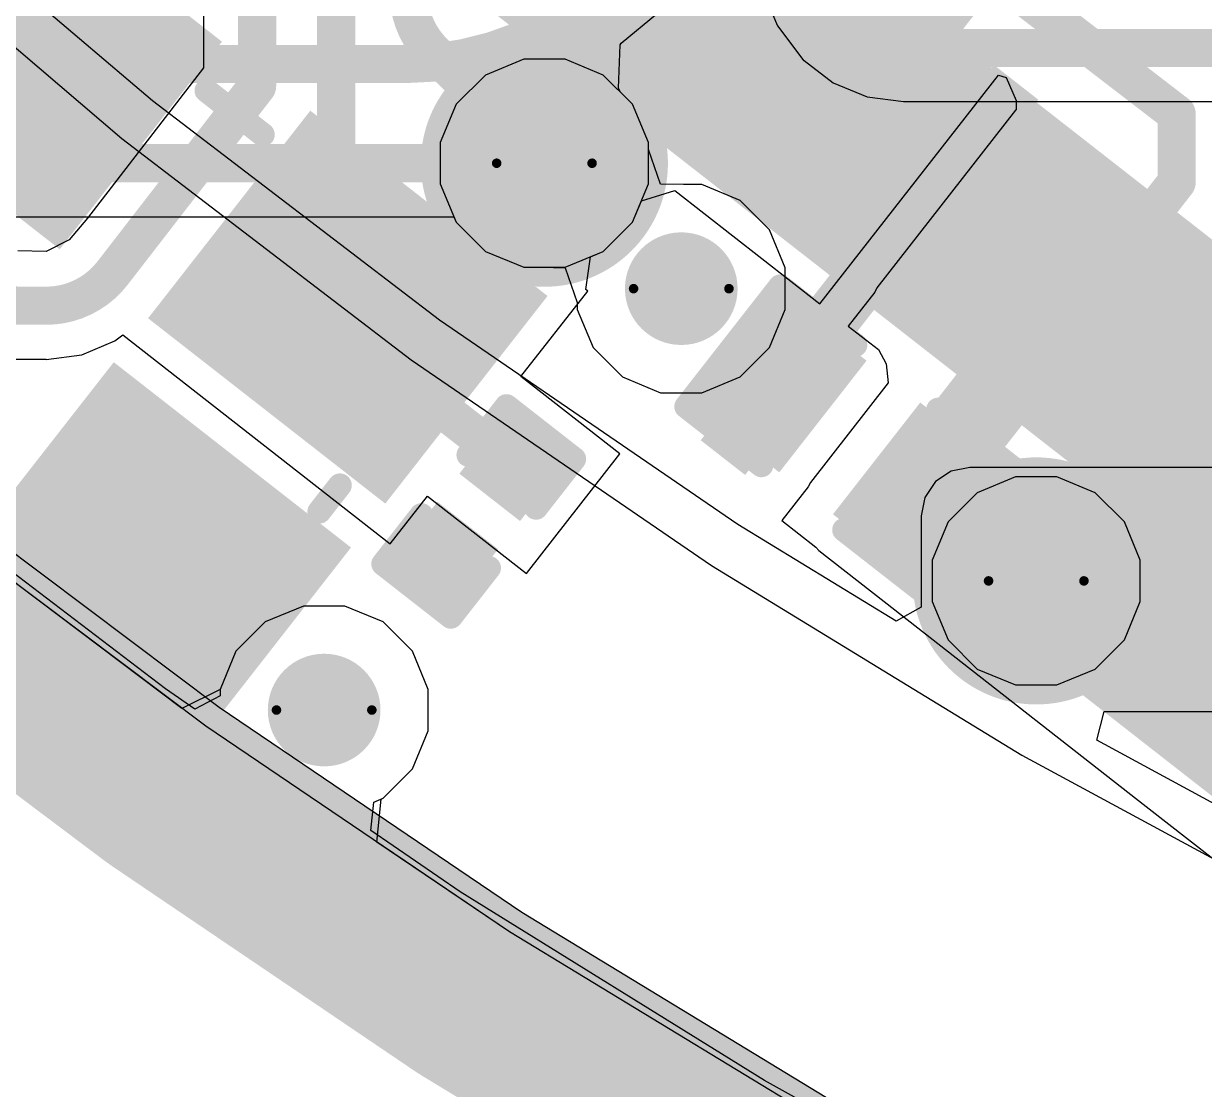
# Model space of a CAD drawing. Header units: inches. Extents: x -30 to 282, y -86 to 78.
# Drawn here: x -13.75 to -7.46, y -79.23 to -73.55 of the extents above; entities that cross this region are included whole.
import ezdxf

# ---------------------------------------------------------------- set-up
doc = ezdxf.new("R2010")
doc.units = ezdxf.units.IN
for name, color, linetype in [('Board Outline', 216, 'Continuous'), ('Bottom Layer', 5, 'Continuous'), ('Drill Drawing', 1, 'Continuous'), ('GND 01', 76, 'Continuous'), ('GND 02', 16, 'Continuous'), ('PWR', 156, 'Continuous'), ('SIG 01', 90, 'Continuous'), ('Top Layer', 1, 'Continuous'), ('Top Overlay', 2, 'Continuous'), ('Top Paste', 8, 'Continuous'), ('Top Solder', 216, 'Continuous'), ('Via Holes', 16, 'Continuous')]:
    doc.layers.add(name, color=color, linetype=linetype)

# ---------------------------------------------------------------- blocks, each defined once
blk = doc.blocks.new('SMD3225_4P_78')
at = {"layer": 'Top Layer'}
for points in [[(-1.80000021, 1.45000091), (-0.4000004699999999, 1.45000091), (-0.4000004699999999, 0.25000077), (-1.80000021, 0.25000077)], [(0.4000004699999999, 1.45000091), (1.80000021, 1.45000091), (1.80000021, 0.25000077), (0.4000004699999999, 0.25000077)], [(-1.80000021, -0.24999823), (-0.4000004699999999, -0.24999823), (-0.4000004699999999, -1.44999837), (-1.80000021, -1.44999837)], [(0.4000004699999999, -0.24999823), (1.80000021, -0.24999823), (1.80000021, -1.44999837), (0.4000004699999999, -1.44999837)]]:
    blk.add_hatch(color=1, dxfattribs=at).paths.add_polyline_path(points)
at = {"layer": 'Top Paste'}
for points in [[(-1.80000021, 1.45000091), (-0.4000004699999999, 1.45000091), (-0.4000004699999999, 0.25000077), (-1.80000021, 0.25000077)], [(0.4000004699999999, 1.45000091), (1.80000021, 1.45000091), (1.80000021, 0.25000077), (0.4000004699999999, 0.25000077)], [(-1.80000021, -0.24999823), (-0.4000004699999999, -0.24999823), (-0.4000004699999999, -1.44999837), (-1.80000021, -1.44999837)], [(0.4000004699999999, -0.24999823), (1.80000021, -0.24999823), (1.80000021, -1.44999837), (0.4000004699999999, -1.44999837)]]:
    blk.add_hatch(color=8, dxfattribs=at).paths.add_polyline_path(points)
at = {"layer": 'Top Solder'}
for points in [[(-1.90160021, 1.55160091), (-0.29840047, 1.55160091), (-0.29840047, 0.14840077), (-1.90160021, 0.14840077)], [(0.29840047, 1.55160091), (1.90160021, 1.55160091), (1.90160021, 0.14840077), (0.29840047, 0.14840077)], [(-1.90160021, -0.14839823), (-0.29840047, -0.14839823), (-0.29840047, -1.55159837), (-1.90160021, -1.55159837)], [(0.29840047, -0.14839823), (1.90160021, -0.14839823), (1.90160021, -1.55159837), (0.29840047, -1.55159837)]]:
    blk.add_hatch(color=216, dxfattribs=at).paths.add_polyline_path(points)
at = {"layer": 'Top Overlay', "const_width": 0.127}
for points in [[(-0.2032, 1.29539746), (0.1778, 1.2954)], [(-1.651, -0.10159746), (-1.651, 0.0762)], [(1.651, -0.10159746), (1.651, 0.0762)], [(-2.0828, -0.9652), (-2.0828, -0.7111999999999999)], [(-2.0828, -0.7111999999999999), (-1.9558, -0.8382)], [(-2.0828, -0.9652), (-1.9558, -0.8382)], [(-0.2032, -1.29539746), (0.1778, -1.29539746)]]:
    blk.add_lwpolyline(points, dxfattribs=at)
at = {"layer": 'Top Overlay', "const_width": 0.0635}
for points in [[(-0.23495, 1.29539746, 1), (-0.17145, 1.29539746, 1)], [(0.14605, 1.2954, 1), (0.20955, 1.2954, 1)], [(-1.68275, 0.0762, 1), (-1.61925, 0.0762, 1)], [(1.61925, 0.0762, 1), (1.68275, 0.0762, 1)], [(-1.68275, -0.10159746, 1), (-1.61925, -0.10159746, 1)], [(1.61925, -0.10159746, 1), (1.68275, -0.10159746, 1)], [(-2.11455, -0.7111999999999999, 1), (-2.05105, -0.7111999999999999, 1)], [(-2.11455, -0.7111999999999999, 1), (-2.05105, -0.7111999999999999, 1)], [(-1.98755, -0.8382, 1), (-1.92405, -0.8382, 1)], [(-1.98755, -0.8382, 1), (-1.92405, -0.8382, 1)], [(-2.11455, -0.9652, 1), (-2.05105, -0.9652, 1)], [(-2.11455, -0.9652, 1), (-2.05105, -0.9652, 1)], [(-0.23495, -1.29539746, 1), (-0.17145, -1.29539746, 1)], [(0.14605, -1.29539746, 1), (0.20955, -1.29539746, 1)]]:
    blk.add_lwpolyline(points, format="xyb", close=True, dxfattribs=at)
blk = doc.blocks.new('LQFP_100_86')
at = {"layer": 'Top Layer'}
for points in [[(-8.35000489, -1.34998968), (-7.15000475, -1.34998968), (-7.15000475, -1.64998908), (-8.35000489, -1.64998908)], [(-8.34999219, -1.85000392), (-7.149992049999999, -1.85000392), (-7.149992049999999, -2.15000332), (-8.34999219, -2.15000332)], [(-8.35000235, -2.34998768), (-7.150002209999999, -2.34998768), (-7.150002209999999, -2.64998708), (-8.35000235, -2.64998708)], [(-8.35000235, -2.84999938), (-7.150002209999999, -2.84999938), (-7.150002209999999, -3.14999878), (-8.35000235, -3.14999878)], [(-8.34999981, -3.349990759999999), (-7.14999967, -3.349990759999999), (-7.14999967, -3.64999016), (-8.34999981, -3.64999016)], [(-8.35001505, -3.84999484), (-7.15001491, -3.84999484), (-7.15001491, -4.14999424), (-8.35001505, -4.14999424)], [(-8.35000489, -4.35000146), (-7.15000475, -4.35000146), (-7.15000475, -4.65000086), (-8.35000489, -4.65000086)], [(-8.349994729999999, -4.850003), (-7.149994589999999, -4.850003), (-7.149994589999999, -5.150002399999999), (-8.349994729999999, -5.150002399999999)], [(-8.34999981, -5.350002), (-7.14999967, -5.350002), (-7.14999967, -5.6500014), (-8.34999981, -5.6500014)]]:
    blk.add_hatch(color=1, dxfattribs=at).paths.add_polyline_path(points)
at = {"layer": 'Top Paste'}
for points in [[(-8.35000489, -1.34998968), (-7.15000475, -1.34998968), (-7.15000475, -1.64998908), (-8.35000489, -1.64998908)], [(-8.34999219, -1.85000392), (-7.149992049999999, -1.85000392), (-7.149992049999999, -2.15000332), (-8.34999219, -2.15000332)], [(-8.35000235, -2.34998768), (-7.150002209999999, -2.34998768), (-7.150002209999999, -2.64998708), (-8.35000235, -2.64998708)], [(-8.35000235, -2.84999938), (-7.150002209999999, -2.84999938), (-7.150002209999999, -3.14999878), (-8.35000235, -3.14999878)], [(-8.34999981, -3.349990759999999), (-7.14999967, -3.349990759999999), (-7.14999967, -3.64999016), (-8.34999981, -3.64999016)], [(-8.35001505, -3.84999484), (-7.15001491, -3.84999484), (-7.15001491, -4.14999424), (-8.35001505, -4.14999424)], [(-8.35000489, -4.35000146), (-7.15000475, -4.35000146), (-7.15000475, -4.65000086), (-8.35000489, -4.65000086)], [(-8.349994729999999, -4.850003), (-7.149994589999999, -4.850003), (-7.149994589999999, -5.150002399999999), (-8.349994729999999, -5.150002399999999)], [(-8.34999981, -5.350002), (-7.14999967, -5.350002), (-7.14999967, -5.6500014), (-8.34999981, -5.6500014)]]:
    blk.add_hatch(color=8, dxfattribs=at).paths.add_polyline_path(points)
at = {"layer": 'Top Solder'}
for points in [[(-8.45159473, -0.74840084), (-7.048394589999999, -0.74840084), (-7.048394589999999, -1.25160024), (-8.45159473, -1.25160024)], [(-8.45160489, -1.24838968), (-7.04840475, -1.24838968), (-7.04840475, -1.75158908), (-8.45160489, -1.75158908)], [(-8.45159219, -1.74840392), (-7.048392049999999, -1.74840392), (-7.048392049999999, -2.25160332), (-8.45159219, -2.25160332)], [(-8.45160235, -2.24838768), (-7.04840221, -2.24838768), (-7.04840221, -2.75158708), (-8.45160235, -2.75158708)], [(-8.45160235, -2.74839938), (-7.04840221, -2.74839938), (-7.04840221, -3.25159878), (-8.45160235, -3.25159878)], [(-8.45159981, -3.248390759999999), (-7.048399669999999, -3.248390759999999), (-7.048399669999999, -3.75159016), (-8.45159981, -3.75159016)], [(-8.45161505, -3.74839484), (-7.04841491, -3.74839484), (-7.04841491, -4.251594239999999), (-8.45161505, -4.251594239999999)], [(-8.45160489, -4.248401459999999), (-7.04840475, -4.248401459999999), (-7.04840475, -4.75160086), (-8.45160489, -4.75160086)], [(-8.45159473, -4.748403), (-7.048394589999999, -4.748403), (-7.048394589999999, -5.251602399999999), (-8.45159473, -5.251602399999999)], [(-8.45159981, -5.248402), (-7.048399669999999, -5.248402), (-7.048399669999999, -5.7516014), (-8.45159981, -5.7516014)], [(-8.45159727, -5.748400999999999), (-7.04839713, -5.748400999999999), (-7.04839713, -6.2516004), (-8.45159727, -6.2516004)]]:
    blk.add_hatch(color=216, dxfattribs=at).paths.add_polyline_path(points)
blk = doc.blocks.new('C___0402_126')
at = {"layer": 'Top Layer'}
for points in [[(-0.6985, -0.3175), (-0.6985, 0.3174999999999999), (-0.2413000000000001, 0.3175), (-0.2412999999999999, -0.3174999999999999)], [(0.2413000000000001, -0.3175), (0.2412999999999999, 0.3174999999999999), (0.6985, 0.3175), (0.6985, -0.3174999999999999)]]:
    blk.add_hatch(color=1, dxfattribs=at).paths.add_polyline_path(points)
at = {"layer": 'Top Paste'}
for points in [[(-0.6985, -0.3175), (-0.6985, 0.3174999999999999), (-0.2413000000000001, 0.3175), (-0.2412999999999999, -0.3174999999999999)], [(0.2413000000000001, -0.3175), (0.2412999999999999, 0.3174999999999999), (0.6985, 0.3175), (0.6985, -0.3174999999999999)]]:
    blk.add_hatch(color=8, dxfattribs=at).paths.add_polyline_path(points)
at = {"layer": 'Top Solder'}
for points in [[(-0.7584998799999999, -0.3774998800000001), (-0.7584998799999999, 0.3774998799999999), (-0.1813001200000001, 0.3774998800000001), (-0.1813001199999999, -0.3774998799999999)], [(0.1813001200000001, -0.3774998800000001), (0.1813001199999999, 0.3774998799999999), (0.7584998799999999, 0.3774998800000001), (0.7584998799999999, -0.3774998799999999)]]:
    blk.add_hatch(color=216, dxfattribs=at).paths.add_polyline_path(points)
at = {"layer": 'Top Overlay', "const_width": 0.127}
for points in [[(-0.78739746, -0.40639746), (-0.78739746, 0.40640254)], [(-0.78739746, 0.40640254), (-0.27940254, 0.40640254)], [(0.2794, 0.4064076199999999), (0.78739746, 0.40639746)], [(0.78739746, -0.40640254), (0.78739746, 0.40639746)], [(-0.78739746, -0.40639746), (-0.2794, -0.4064076199999999)], [(0.27940254, -0.40640254), (0.78739746, -0.40640254)]]:
    blk.add_lwpolyline(points, dxfattribs=at)
at = {"layer": 'Top Overlay', "const_width": 0.0635}
for points in [[(-0.8191474599999999, 0.40640254, 1), (-0.7556474599999999, 0.40640254, 1)], [(-0.8191474599999999, 0.40640254, 1), (-0.7556474599999999, 0.40640254, 1)], [(-0.31115254, 0.40640254, 1), (-0.24765254, 0.40640254, 1)], [(0.24765, 0.4064076199999999, 1), (0.31115, 0.4064076199999999, 1)], [(0.7556474599999999, 0.40639746, 1), (0.8191474599999999, 0.40639746, 1)], [(0.7556474599999999, 0.40639746, 1), (0.8191474599999999, 0.40639746, 1)], [(-0.8191474599999999, -0.40639746, 1), (-0.7556474599999999, -0.40639746, 1)], [(-0.8191474599999999, -0.40639746, 1), (-0.7556474599999999, -0.40639746, 1)], [(-0.31115, -0.4064076199999999, 1), (-0.24765, -0.4064076199999999, 1)], [(0.24765254, -0.40640254, 1), (0.31115254, -0.40640254, 1)], [(0.7556474599999999, -0.40640254, 1), (0.8191474599999999, -0.40640254, 1)], [(0.7556474599999999, -0.40640254, 1), (0.8191474599999999, -0.40640254, 1)]]:
    blk.add_lwpolyline(points, format="xyb", close=True, dxfattribs=at)
blk = doc.blocks.new('C___0201_152')
at = {"layer": 'Top Layer'}
for points in [[(-0.4500016399999999, 0.1499997), (-0.15000224, 0.1499997), (-0.15000224, -0.1499997), (-0.4500016399999999, -0.1499997)], [(0.15000224, 0.1499997), (0.4500016399999999, 0.1499997), (0.4500016399999999, -0.1499997), (0.15000224, -0.1499997)]]:
    blk.add_hatch(color=1, dxfattribs=at).paths.add_polyline_path(points)
at = {"layer": 'Top Paste'}
for points in [[(-0.4500016399999999, 0.1499997), (-0.15000224, 0.1499997), (-0.15000224, -0.1499997), (-0.4500016399999999, -0.1499997)], [(0.15000224, 0.1499997), (0.4500016399999999, 0.1499997), (0.4500016399999999, -0.1499997), (0.15000224, -0.1499997)]]:
    blk.add_hatch(color=8, dxfattribs=at).paths.add_polyline_path(points)
at = {"layer": 'Top Solder'}
for points in [[(-0.5050028, 0.20500086), (-0.09500108, 0.20500086), (-0.09500108, -0.20500086), (-0.5050028, -0.20500086)], [(0.09500108, 0.20500086), (0.5050028, 0.20500086), (0.5050028, -0.20500086), (0.09500108, -0.20500086)]]:
    blk.add_hatch(color=216, dxfattribs=at).paths.add_polyline_path(points)
at = {"layer": 'Top Overlay', "const_width": 0.127}
for points in [[(-0.5334, 0.2286), (-0.53340254, -0.22860254)], [(-0.5334, 0.2286), (-0.2032, 0.2286)], [(0.2032, 0.2286), (0.53340254, 0.22860254)], [(0.53340254, 0.22860254), (0.5334, -0.2286)], [(-0.53340254, -0.22860254), (-0.2032, -0.2286)], [(0.2032, -0.2286), (0.5334, -0.2286)]]:
    blk.add_lwpolyline(points, dxfattribs=at)
at = {"layer": 'Top Overlay', "const_width": 0.0635}
for points in [[(-0.5651499999999999, 0.2286, 1), (-0.5016499999999999, 0.2286, 1)], [(-0.5651499999999999, 0.2286, 1), (-0.5016499999999999, 0.2286, 1)], [(-0.23495, 0.2286, 1), (-0.17145, 0.2286, 1)], [(0.17145, 0.2286, 1), (0.23495, 0.2286, 1)], [(0.5016525399999999, 0.22860254, 1), (0.5651525399999999, 0.22860254, 1)], [(0.5016525399999999, 0.22860254, 1), (0.5651525399999999, 0.22860254, 1)], [(-0.5651525399999999, -0.22860254, 1), (-0.5016525399999999, -0.22860254, 1)], [(-0.5651525399999999, -0.22860254, 1), (-0.5016525399999999, -0.22860254, 1)], [(-0.23495, -0.2286, 1), (-0.17145, -0.2286, 1)], [(0.17145, -0.2286, 1), (0.23495, -0.2286, 1)], [(0.5016499999999999, -0.2286, 1), (0.5651499999999999, -0.2286, 1)], [(0.5016499999999999, -0.2286, 1), (0.5651499999999999, -0.2286, 1)]]:
    blk.add_lwpolyline(points, format="xyb", close=True, dxfattribs=at)

msp = doc.modelspace()

# ---------------------------------------------------------------- hatches: boundary and pattern name
at = {"layer": 'Bottom Layer'}
h = msp.add_hatch(color=5, dxfattribs=at)
edge = h.paths.add_edge_path()
edge.add_arc((-10.97721706, -74.29403479999999), 0.2999994, 0, 360)
h = msp.add_hatch(color=5, dxfattribs=at)
edge = h.paths.add_edge_path()
edge.add_arc((-10.24815578, -74.96198876), 0.2999994, 0, 360)
msp.add_hatch(color=5, dxfattribs=at).paths.add_polyline_path([(-8.71120178, -76.95582272), (-5.9727465, -76.95582272), (-5.9727465, -76.17279151999999), (-8.71120178, -76.17279151999999)])
h = msp.add_hatch(color=5, dxfattribs=at)
edge = h.paths.add_edge_path()
edge.add_arc((-8.35787762, -76.51853123999999), 0.2999994, 0, 360)
h = msp.add_hatch(color=5, dxfattribs=at)
edge = h.paths.add_edge_path()
edge.add_arc((-12.14984362, -77.20634292), 0.2999994, 0, 360)
at = {"layer": 'GND 01'}
h = msp.add_hatch(color=76, dxfattribs=at)
edge = h.paths.add_edge_path()
edge.add_arc((-10.97721706, -74.29403479999999), 0.6579997, 0, 360)
h = msp.add_hatch(color=76, dxfattribs=at)
edge = h.paths.add_edge_path()
edge.add_arc((-8.35787762, -76.51853123999999), 0.6579997, 0, 360)
at = {"layer": 'GND 02'}
h = msp.add_hatch(color=16, dxfattribs=at)
edge = h.paths.add_edge_path()
edge.add_arc((-10.97721706, -74.29403479999999), 0.6579997, 0, 360)
h = msp.add_hatch(color=16, dxfattribs=at)
edge = h.paths.add_edge_path()
edge.add_arc((-8.35787762, -76.51853123999999), 0.6579997, 0, 360)
at = {"layer": 'PWR'}
h = msp.add_hatch(color=156, dxfattribs=at)
edge = h.paths.add_edge_path()
edge.add_arc((-10.97721706, -74.29403479999999), 0.2999994, 0, 360)
h = msp.add_hatch(color=156, dxfattribs=at)
edge = h.paths.add_edge_path()
edge.add_arc((-10.24815578, -74.96198876), 0.2999994, 0, 360)
h = msp.add_hatch(color=156, dxfattribs=at)
edge = h.paths.add_edge_path()
edge.add_arc((-8.35787762, -76.51853123999999), 0.2999994, 0, 360)
h = msp.add_hatch(color=156, dxfattribs=at)
edge = h.paths.add_edge_path()
edge.add_arc((-12.14984362, -77.20634292), 0.2999994, 0, 360)
at = {"layer": 'SIG 01'}
h = msp.add_hatch(color=90, dxfattribs=at)
edge = h.paths.add_edge_path()
edge.add_arc((-10.97721706, -74.29403479999999), 0.2999994, 0, 360)
h = msp.add_hatch(color=90, dxfattribs=at)
edge = h.paths.add_edge_path()
edge.add_arc((-10.24815578, -74.96198876), 0.2999994, 0, 360)
h = msp.add_hatch(color=90, dxfattribs=at)
edge = h.paths.add_edge_path()
edge.add_arc((-8.35787762, -76.51853123999999), 0.2999994, 0, 360)
h = msp.add_hatch(color=90, dxfattribs=at)
edge = h.paths.add_edge_path()
edge.add_arc((-12.14984362, -77.20634292), 0.2999994, 0, 360)
at = {"layer": 'Top Layer'}
for points in [[(-9.908179319999999, -75.95423722), (-8.346724479999999, -73.95566362), (-8.583127359999999, -73.77096498), (-10.1445822, -75.76953858)], [(-9.002504219999999, -75.11724372), (-8.37205336, -75.60972686), (-7.633337539999999, -74.66405692), (-8.263788400000001, -74.17157378)], [(-9.008856759999999, -76.42471634), (-7.63331722, -74.66410772), (-7.98078668, -74.39263505999999), (-9.35632622, -76.15324367999999)], [(-9.356313519999999, -76.15323352), (-6.893714939999999, -78.07722763999999), (-6.502770839999999, -77.57684255999999), (-8.965369419999998, -75.65284844)], [(-6.893720019999999, -78.07723018), (-5.74860928, -76.6115562), (-6.46749278, -76.04990378), (-7.61260352, -77.51557776)]]:
    msp.add_hatch(color=1, dxfattribs=at).paths.add_polyline_path(points)
h = msp.add_hatch(color=1, dxfattribs=at)
edge = h.paths.add_edge_path()
edge.add_arc((-10.97721706, -74.29403479999999), 0.2999994, 0, 360)
h = msp.add_hatch(color=1, dxfattribs=at)
edge = h.paths.add_edge_path()
edge.add_arc((-10.24815578, -74.96198876), 0.2999994, 0, 360)
h = msp.add_hatch(color=1, dxfattribs=at)
edge = h.paths.add_edge_path()
edge.add_arc((-8.35787762, -76.51853123999999), 0.2999994, 0, 360)
h = msp.add_hatch(color=1, dxfattribs=at)
edge = h.paths.add_edge_path()
edge.add_arc((-12.14984362, -77.20634292), 0.2999994, 0, 360)
at = {"layer": 'Via Holes'}
h = msp.add_hatch(color=7, dxfattribs=at)
edge = h.paths.add_edge_path()
edge.add_arc((-10.97721706, -74.29403479999999), 0.1499997, 0, 360)
h = msp.add_hatch(color=7, dxfattribs=at)
edge = h.paths.add_edge_path()
edge.add_arc((-10.24815578, -74.96198876), 0.1499997, 0, 360)
h = msp.add_hatch(color=7, dxfattribs=at)
edge = h.paths.add_edge_path()
edge.add_arc((-8.35787762, -76.51853123999999), 0.1499997, 0, 360)
h = msp.add_hatch(color=7, dxfattribs=at)
edge = h.paths.add_edge_path()
edge.add_arc((-12.14984362, -77.20634292), 0.1499997, 0, 360)

# ---------------------------------------------------------------- linework, layer by layer
at = {"layer": 'Board Outline', "const_width": 0.254}
msp.add_lwpolyline([(37.49466466, -16.44645174, -2.5025245443781), (-17.29285086, -16.44645174)], format="xyb", dxfattribs=at)
at = {"layer": 'Bottom Layer'}
for p, q in [((-13.0636645, -73.96135321999999), (-14.52745888, -72.71592009999999)), ((-14.69527922, -72.91316379999999), (-13.22634388, -74.1629708)), ((-11.08741496, -73.7400354), (-11.29103152, -73.8243761)), ((-10.86701916, -73.7400354), (-11.08741496, -73.7400354)), ((-10.6634026, -73.8243761), (-10.86701916, -73.7400354)), ((-11.29103152, -73.8243761), (-11.44687576, -73.98022033999999)), ((-10.50755836, -73.98022033999999), (-10.6634026, -73.8243761)), ((-11.53475722, -75.13039076), (-13.0636645, -73.96135321999999)), ((-11.44687576, -73.98022033999999), (-11.53121646, -74.1838369)), ((-10.42321766, -74.1838369), (-10.50755836, -73.98022033999999)), ((-13.22634388, -74.1629708), (-11.68669494, -75.3402227)), ((-11.53121646, -74.1838369), (-11.53121646, -74.4042327)), ((-10.42321766, -74.4042327), (-10.42321766, -74.1838369)), ((-11.53121646, -74.4042327), (-11.44687576, -74.60784926)), ((-10.50755836, -74.60784926), (-10.42321766, -74.4042327)), ((-11.44687576, -74.60784926), (-11.29103152, -74.76369349999999)), ((-10.6634026, -74.76369349999999), (-10.50755836, -74.60784926)), ((-11.29103152, -74.76369349999999), (-11.08741496, -74.84803419999999)), ((-10.86701916, -74.84803419999999), (-10.6634026, -74.76369349999999)), ((-11.08741496, -74.84803419999999), (-10.86701916, -74.84803419999999)), ((-9.94695242, -76.21810765999999), (-11.53475722, -75.13039076)), ((-11.68669494, -75.3402227), (-10.08774462, -76.43557483999999)), ((-12.99461968, -77.09419937999999), (-14.50970428, -75.93861876)), ((-8.8103075, -75.93352859999999), (-8.89432562, -75.98966768)), ((-8.71120178, -75.91381566), (-8.8103075, -75.93352859999999)), ((-6.1846079, -75.91381566), (-8.71120178, -75.91381566)), ((-8.89432562, -75.98966768), (-8.9504647, -76.07368579999999)), ((-8.9504647, -76.07368579999999), (-8.97017764, -76.17279151999999)), ((-8.97017764, -76.17279151999999), (-8.97017764, -76.65911516)), ((-9.103098379999999, -76.73366924), (-9.94695242, -76.21810765999999)), ((-10.08774462, -76.43557483999999), (-8.433841399999999, -77.44604525999999)), ((-12.26004152, -76.65234352), (-12.46365808, -76.73668422)), ((-12.03964572, -76.65234352), (-12.26004152, -76.65234352)), ((-11.83602916, -76.73668422), (-12.03964572, -76.65234352)), ((-8.97017764, -76.65911516), (-9.103098379999999, -76.73366924)), ((-12.46365808, -76.73668422), (-12.61950232, -76.89252846)), ((-11.68018492, -76.89252846), (-11.83602916, -76.73668422)), ((-12.61950232, -76.89252846), (-12.70384302, -77.09614502)), ((-11.59584422, -77.09614502), (-11.68018492, -76.89252846)), ((-12.83875258, -77.20155248), (-12.99461968, -77.09419937999999)), ((-12.70384302, -77.13065854), (-12.83875258, -77.20155248)), ((-12.70384302, -77.09614502), (-12.70384302, -77.13065854)), ((-11.59584422, -77.31654081999999), (-11.59584422, -77.09614502)), ((-8.035556699999999, -77.36719858), (-7.99694616, -77.21479858000001)), ((-7.99694616, -77.21479858000001), (-5.9727465, -77.21479858000001)), ((-11.68018492, -77.52015738), (-11.59584422, -77.31654081999999)), ((-6.61213054, -78.13792855999999), (-8.035556699999999, -77.36719858)), ((-8.433841399999999, -77.44604525999999), (-6.729491240000001, -78.36888314)), ((-11.83602916, -77.67600162), (-11.68018492, -77.52015738)), ((-11.9006112, -77.84768276), (-11.88460666, -77.6961235)), ((-11.88460666, -77.6961235), (-11.83602916, -77.67600162)), ((-11.42533148, -78.17502525999998), (-11.9006112, -77.84768276)), ((-9.80552268, -79.17855386), (-11.42533148, -78.17502525999998)), ((-8.1389982, -80.10243059999999), (-9.80552268, -79.17855386))]:
    msp.add_line(p, q, dxfattribs=at)
at = {"layer": 'Drill Drawing'}
for points, const_width in [([(-10.72321706, -74.29403479999999, 1), (-11.23121706, -74.29403479999999, 1)], 0.0508), ([(-11.24391706, -74.29403479999999, 1), (-11.21851706, -74.29403479999999, 1)], 0.0254), ([(-10.73591706, -74.29403479999999, 1), (-10.71051706, -74.29403479999999, 1)], 0.0254), ([(-9.99415578, -74.96198876, 1), (-10.50215578, -74.96198876, 1)], 0.0508), ([(-10.51485578, -74.96198876, 1), (-10.48945578, -74.96198876, 1)], 0.0254), ([(-10.00685578, -74.96198876, 1), (-9.98145578, -74.96198876, 1)], 0.0254), ([(-8.10387762, -76.51853123999999, 1), (-8.61187762, -76.51853123999999, 1)], 0.0508), ([(-8.62457762, -76.51853123999999, 1), (-8.59917762, -76.51853123999999, 1)], 0.0254), ([(-8.11657762, -76.51853123999999, 1), (-8.09117762, -76.51853123999999, 1)], 0.0254), ([(-11.89584362, -77.20634292, 1), (-12.40384362, -77.20634292, 1)], 0.0508), ([(-12.41654362, -77.20634292, 1), (-12.39114362, -77.20634292, 1)], 0.0254), ([(-11.90854362, -77.20634292, 1), (-11.88314362, -77.20634292, 1)], 0.0254)]:
    msp.add_lwpolyline(points, format="xyb", close=True, dxfattribs=dict(at, const_width=const_width))
at = {"layer": 'GND 01'}
for p, q in [((-12.70960374, -77.19323143999999), (-14.26560774, -76.02275118)), ((-11.0974759, -78.28510123999999), (-12.70960374, -77.19323143999999)), ((-9.43323234, -79.29565801999999), (-11.0974759, -78.28510123999999))]:
    msp.add_line(p, q, dxfattribs=at)
at = {"layer": 'GND 01', "const_width": 1.016}
for points in [[(-14.58258196, -76.42307042), (-13.00635448, -77.60876273999999)], [(-13.00635448, -77.60876273999999), (-11.3732691, -78.7148286)], [(-11.3732691, -78.7148286), (-9.687344099999999, -79.73855273999999)]]:
    msp.add_lwpolyline(points, dxfattribs=at)
at = {"layer": 'GND 01', "const_width": 0.508}
for points in [[(-13.26035448, -77.60876273999999, 1), (-12.75235448, -77.60876273999999, 1)], [(-13.26035448, -77.60876273999999, 1), (-12.75235448, -77.60876273999999, 1)], [(-11.6272691, -78.7148286, 1), (-11.1192691, -78.7148286, 1)], [(-11.6272691, -78.7148286, 1), (-11.1192691, -78.7148286, 1)]]:
    msp.add_lwpolyline(points, format="xyb", close=True, dxfattribs=at)
at = {"layer": 'GND 02'}
for p, q in [((-12.70960374, -77.19323143999999), (-14.26560774, -76.02275118)), ((-11.0974759, -78.28510123999999), (-12.70960374, -77.19323143999999)), ((-9.43323234, -79.29565801999999), (-11.0974759, -78.28510123999999))]:
    msp.add_line(p, q, dxfattribs=at)
at = {"layer": 'GND 02', "const_width": 1.016}
for points in [[(-14.58258196, -76.42307042), (-13.00635448, -77.60876273999999)], [(-13.00635448, -77.60876273999999), (-11.3732691, -78.7148286)], [(-11.3732691, -78.7148286), (-9.687344099999999, -79.73855273999999)]]:
    msp.add_lwpolyline(points, dxfattribs=at)
at = {"layer": 'GND 02', "const_width": 0.508}
for points in [[(-13.26035448, -77.60876273999999, 1), (-12.75235448, -77.60876273999999, 1)], [(-13.26035448, -77.60876273999999, 1), (-12.75235448, -77.60876273999999, 1)], [(-11.6272691, -78.7148286, 1), (-11.1192691, -78.7148286, 1)], [(-11.6272691, -78.7148286, 1), (-11.1192691, -78.7148286, 1)]]:
    msp.add_lwpolyline(points, format="xyb", close=True, dxfattribs=at)
at = {"layer": 'PWR'}
for p, q in [((-11.08741496, -73.7400354), (-11.29103152, -73.8243761)), ((-10.86701916, -73.7400354), (-11.08741496, -73.7400354)), ((-10.6634026, -73.8243761), (-10.86701916, -73.7400354)), ((-11.29103152, -73.8243761), (-11.44687576, -73.98022033999999)), ((-10.50755836, -73.98022033999999), (-10.6634026, -73.8243761)), ((-11.44687576, -73.98022033999999), (-11.53121646, -74.1838369)), ((-10.42321766, -74.1838369), (-10.50755836, -73.98022033999999)), ((-11.53121646, -74.1838369), (-11.53121646, -74.4042327)), ((-10.42321766, -74.22025542), (-10.42321766, -74.1838369)), ((-10.35920712, -74.40551286), (-10.42321766, -74.22025542)), ((-11.53121646, -74.4042327), (-11.44687576, -74.60784926)), ((-10.23548372, -74.40798936), (-10.35920712, -74.40551286)), ((-10.13795788, -74.40798936), (-10.23548372, -74.40798936)), ((-9.93434132, -74.49233006), (-10.13795788, -74.40798936)), ((-9.77849708, -74.6481743), (-9.93434132, -74.49233006)), ((-11.44687576, -74.60784926), (-11.29103152, -74.76369349999999)), ((-9.694156379999999, -74.85179086), (-9.77849708, -74.6481743)), ((-11.29103152, -74.76369349999999), (-11.08741496, -74.84803419999999)), ((-11.08741496, -74.84803419999999), (-10.98988912, -74.84803419999999)), ((-10.98988912, -74.84803419999999), (-10.86616572, -74.8505107)), ((-10.86616572, -74.8505107), (-10.80215518, -75.03576813999999)), ((-9.694156379999999, -75.07218666), (-9.694156379999999, -74.85179086)), ((-10.80215518, -75.03576813999999), (-10.80215518, -75.07218666)), ((-10.80215518, -75.07218666), (-10.71781448, -75.27580322)), ((-9.77849708, -75.27580322), (-9.694156379999999, -75.07218666)), ((-10.71781448, -75.27580322), (-10.56197024, -75.43164746)), ((-9.93434132, -75.43164746), (-9.77849708, -75.27580322)), ((-10.56197024, -75.43164746), (-10.35835368, -75.51598815999999)), ((-10.13795788, -75.51598815999999), (-9.93434132, -75.43164746)), ((-10.35835368, -75.51598815999999), (-10.13795788, -75.51598815999999)), ((-12.90704302, -77.1973818), (-14.34134038, -76.1184533)), ((-12.26004152, -76.65234352), (-12.46365808, -76.73668422)), ((-12.03964572, -76.65234352), (-12.26004152, -76.65234352)), ((-11.83602916, -76.73668422), (-12.03964572, -76.65234352)), ((-12.46365808, -76.73668422), (-12.61950232, -76.89252846)), ((-11.68018492, -76.89252846), (-11.83602916, -76.73668422)), ((-12.61950232, -76.89252846), (-12.70384302, -77.09614248)), ((-11.59584422, -77.09614502), (-11.68018492, -76.89252846)), ((-12.70384302, -77.09614248), (-12.90704302, -77.1973818)), ((-11.59584422, -77.31654081999999), (-11.59584422, -77.09614502)), ((-11.68018492, -77.52015738), (-11.59584422, -77.31654081999999)), ((-11.83602916, -77.67600162), (-11.68018492, -77.52015738)), ((-11.86928538, -77.90971972), (-11.84594532, -77.6801088)), ((-11.84594532, -77.6801088), (-11.83602916, -77.67600162)), ((-11.16340922, -78.38780106), (-11.86928538, -77.90971972)), ((-9.493989139999998, -79.40150236), (-11.16340922, -78.38780106))]:
    msp.add_line(p, q, dxfattribs=at)
at = {"layer": 'SIG 01'}
for p, q in [((-9.82568266, -73.3478086), (-9.73654898, -73.56299739999999)), ((-10.56828976, -73.6539929), (-10.37495004, -73.49532418)), ((-9.73654898, -73.56299739999999), (-9.594758559999999, -73.74778239999999)), ((-10.58300144, -73.89505922000001), (-10.57383712, -73.66393192)), ((-10.57383712, -73.66393192), (-10.56828976, -73.6539929)), ((-9.594758559999999, -73.74778239999999), (-9.59387464, -73.74691118)), ((-9.59387464, -73.74691118), (-9.43911498, -73.8656638)), ((-9.43911498, -73.8656638), (-9.25888928, -73.9403144)), ((-10.57325546, -73.91452324), (-10.58300144, -73.89505922000001)), ((-10.50755836, -73.98022033999999), (-10.57325546, -73.91452324)), ((-9.25888928, -73.9403144), (-9.06548352, -73.96577789999999)), ((-10.42321766, -74.1838369), (-10.50755836, -73.98022033999999)), ((-9.06548352, -73.96577789999999), (-9.06548352, -73.96485842)), ((-9.06548352, -73.96485842), (-6.336588799999999, -73.96485842)), ((-10.42321766, -74.4042327), (-10.42321766, -74.1838369)), ((-10.50755836, -74.60784926), (-10.42321766, -74.4042327)), ((-15.52581604, -74.5789085), (-11.45886456, -74.5789085)), ((-11.45886456, -74.5789085), (-11.44687576, -74.60784926)), ((-11.44687576, -74.60784926), (-11.29103152, -74.76369349999999)), ((-10.6634026, -74.76369349999999), (-10.50755836, -74.60784926)), ((-11.29103152, -74.76369349999999), (-11.08741496, -74.84803419999999)), ((-10.86701916, -74.84803419999999), (-10.6634026, -74.76369349999999)), ((-11.08741496, -74.84803419999999), (-10.86701916, -74.84803419999999)), ((-8.46807552, -75.96453183999999), (-8.67169208, -76.04887253999999)), ((-8.247679719999999, -75.96453183999999), (-8.46807552, -75.96453183999999)), ((-8.04406316, -76.04887253999999), (-8.247679719999999, -75.96453183999999)), ((-8.67169208, -76.04887253999999), (-8.827536319999998, -76.20471678)), ((-7.88821892, -76.20471678), (-8.04406316, -76.04887253999999)), ((-12.78054848, -77.29253528), (-14.34134038, -76.1184533)), ((-8.827536319999998, -76.20471678), (-8.911877019999999, -76.40833334)), ((-7.80387822, -76.40833334), (-7.88821892, -76.20471678)), ((-8.911877019999999, -76.40833334), (-8.911877019999999, -76.62872914)), ((-7.80387822, -76.62872914), (-7.80387822, -76.40833334)), ((-8.911877019999999, -76.62872914), (-8.827536319999998, -76.83234569999999)), ((-7.88821892, -76.83234569999999), (-7.80387822, -76.62872914)), ((-8.827536319999998, -76.83234569999999), (-8.67169208, -76.98818994)), ((-8.04406316, -76.98818994), (-7.88821892, -76.83234569999999)), ((-8.67169208, -76.98818994), (-8.46807552, -77.07253064)), ((-8.247679719999999, -77.07253064), (-8.04406316, -76.98818994)), ((-8.46807552, -77.07253064), (-8.247679719999999, -77.07253064)), ((-11.16340922, -78.38780106), (-12.78054848, -77.29253528)), ((-9.493989139999998, -79.40150236), (-11.16340922, -78.38780106))]:
    msp.add_line(p, q, dxfattribs=at)
at = {"layer": 'SIG 01', "const_width": 0.2032}
for points in [[(-9.39179478, -73.54481862, -0.198912367379658), (-9.56905122, -73.1168845)], [(-10.57901872, -73.2912555, -0.1984003503077906), (-11.7218079, -73.76593577999999)], [(-9.06548352, -73.67998472, -0.198912367379658), (-9.39179224, -73.5448237)], [(-11.7218079, -73.76593577999999, -0.000492577840393), (-11.72500068, -73.76593832)]]:
    msp.add_lwpolyline(points, format="xyb", dxfattribs=at)
at = {"layer": 'SIG 01', "const_width": 0.1016}
for points in [[(-9.44259478, -73.54481862, 1), (-9.34099478, -73.54481862, 1)], [(-9.44259224, -73.5448237, 1), (-9.34099224, -73.5448237, 1)], [(-9.11628352, -73.67998472, 1), (-9.01468352, -73.67998472, 1)], [(-9.11628352, -73.67998472, 1), (-9.01468352, -73.67998472, 1)], [(-11.77580068, -73.76593832, 1), (-11.67420068, -73.76593832, 1)], [(-11.77580068, -73.76593832, 1), (-11.67420068, -73.76593832, 1)], [(-11.7726079, -73.76593577999999, 1), (-11.6710079, -73.76593577999999, 1)], [(-11.7726079, -73.76593577999999, 1), (-11.6710079, -73.76593577999999, 1)], [(-11.02801706, -74.29403479999999, 1), (-10.92641706, -74.29403479999999, 1)]]:
    msp.add_lwpolyline(points, format="xyb", close=True, dxfattribs=at)
at = {"layer": 'SIG 01', "const_width": 0.2032}
for points in [[(-9.06548352, -73.67998472), (-6.336588799999999, -73.67998472)], [(-15.74347372, -73.76593832), (-11.72500068, -73.76593832)], [(-15.7258385, -74.29403479999999), (-10.97721706, -74.29403479999999)]]:
    msp.add_lwpolyline(points, dxfattribs=at)
at = {"layer": 'Top Layer'}
for p, q in [((-12.79179052, -72.5001725), (-12.79179306, -73.78640818)), ((-12.79179306, -73.78640818), (-13.41087488, -74.5871635)), ((-9.51035182, -75.04275568), (-8.55927676, -73.82543781999999)), ((-8.55927676, -73.82543781999999), (-8.5179281, -73.83682463999999)), ((-8.5179281, -73.83682463999999), (-8.46426806, -73.95911802)), ((-8.46426806, -73.95911802), (-8.46482686, -74.00951923999999)), ((-8.467877399999999, -74.01214814), (-9.20659322, -74.95781808)), ((-8.46482686, -74.00951923999999), (-8.467877399999999, -74.01214814)), ((-10.4603677, -74.49392264), (-10.28241784, -74.4395514)), ((-10.28241784, -74.4395514), (-9.51035182, -75.04275568)), ((-10.50755836, -74.60784926), (-10.4603677, -74.49392264)), ((-13.41087488, -74.5871635), (-13.50785462, -74.70143302)), ((-10.6634026, -74.76369349999999), (-10.50755836, -74.60784926)), ((-13.50785462, -74.70143302), (-13.6301099, -74.76389416)), ((-13.6301099, -74.76389416), (-13.78128562, -74.76094014)), ((-10.75617864, -74.96708146), (-10.732389, -74.79226849999999)), ((-10.732389, -74.79226849999999), (-10.6634026, -74.76369349999999)), ((-11.10234762, -75.43042826), (-10.74634376, -74.97476495999999)), ((-10.74634376, -74.97476495999999), (-10.75617864, -74.96708146)), ((-9.217947019999999, -74.98034788), (-9.35906434, -75.16096982)), ((-9.20659322, -74.95781808), (-9.217947019999999, -74.98034788)), ((-9.35906434, -75.16096982), (-9.19850586, -75.2864128)), ((-13.44060558, -75.31368732), (-13.26401462, -75.24054039999999)), ((-13.26401462, -75.24054039999999), (-13.22184046, -75.20817826)), ((-13.22184046, -75.20817826), (-11.7978936, -76.32068556)), ((-13.6301099, -75.3386352), (-13.44060558, -75.31368732)), ((-9.19850586, -75.2864128), (-9.157385799999998, -75.36255184)), ((-13.82185196, -75.33784526), (-13.6301099, -75.33784526)), ((-13.6301099, -75.33784526), (-13.6301099, -75.3386352)), ((-9.157385799999998, -75.36255184), (-9.146232659999999, -75.46368955999999)), ((-10.57498012, -75.84245435999999), (-11.10234762, -75.43042826)), ((-9.146232659999999, -75.46368955999999), (-9.56040252, -75.9938028)), ((-11.07243404, -76.47916632), (-10.57498012, -75.84245435999999)), ((-9.57189856, -76.01660946), (-9.71285078, -76.19702058)), ((-9.56040252, -75.9938028), (-9.57189856, -76.01660946)), ((-11.7978936, -76.32068556), (-11.59980154, -76.06714022)), ((-11.59980154, -76.06714022), (-11.07243404, -76.47916632)), ((-12.78054848, -77.29253528), (-14.27671008, -76.16707143999999)), ((-9.71285078, -76.19702058), (-9.532434579999999, -76.33797788)), ((-9.532434579999999, -76.33797788), (-9.5157671, -76.35731997999999)), ((-9.5157671, -76.35731997999999), (-9.16829764, -76.62879264)), ((-9.16829764, -76.62879264), (-9.16822652, -76.6288282)), ((-9.16822652, -76.6288282), (-7.772064719999999, -77.7196312)), ((-11.16340922, -78.38780106), (-12.78054848, -77.29253528)), ((-7.772064719999999, -77.7196312), (-7.772044399999999, -77.71965406)), ((-7.772044399999999, -77.71965406), (-7.0531609, -78.28130648)), ((-9.493989139999998, -79.40150236), (-11.16340922, -78.38780106))]:
    msp.add_line(p, q, dxfattribs=at)
for points, const_width in [([(-12.50691936, -73.88369018), (-12.50691682, -72.5001725)], 0.2032), ([(-12.08558416, -74.91142751999999), (-12.08558416, -72.96678827999999)], 0.2032), ([(-10.09093486, -73.50540289999999), (-9.7553272, -73.1351344)], 0.2032), ([(-8.99409682, -73.72988047999999), (-8.7416132, -73.40671628)], 0.2032), ([(-8.4216494, -73.40671628), (-7.610246399999999, -74.03113464)], 0.2032), ([(-11.56724636, -73.7040055), (-10.97721706, -74.29403479999999)], 0.2032), ([(-9.30293288, -74.12106842), (-8.99409682, -73.72988047999999)], 0.2032), ([(-13.27720992, -74.88002296), (-12.50691936, -73.88369018)], 0.2032), ([(-7.610246399999999, -74.39504297999999), (-7.610246399999999, -74.03113464)], 0.2032), ([(-7.81207988, -74.65337622), (-7.610246399999999, -74.39504297999999)], 0.2032), ([(-8.12091594, -75.04456416000001), (-7.81207988, -74.65337622)], 0.2032), ([(-13.27750456, -74.88040649999999), (-13.27720992, -74.88002296)], 0.2032), ([(-8.427765719999998, -75.43730912), (-8.12091594, -75.04456416000001)], 0.254), ([(-14.0505434, -75.05296901999999), (-13.6301099, -75.05297155999999)], 0.2032), ([(-12.00486042, -75.21705048), (-11.6256054, -75.52257692)], 0.2032), ([(-8.81430546, -75.93205286), (-8.427765719999998, -75.43730912)], 0.254), ([(-11.6256054, -75.52257692), (-11.17451664, -75.875007)], 0.2032), ([(-11.17451664, -75.875007), (-11.14206306, -75.91208338)], 0.2032), ([(-8.98070594, -76.04379), (-8.81430546, -75.93205286)], 0.254), ([(-9.12525734, -76.20483616), (-8.98072118, -76.04380778)], 0.2032), ([(-8.35787762, -76.51853123999999), (-7.718493579999999, -76.86479419999999)], 0.2032), ([(-8.35787762, -76.51853123999999), (-8.32281038, -76.80488575999999)], 0.2032), ([(-8.32281038, -76.80488575999999), (-7.97870388, -77.0737346)], 0.2032), ([(-7.718493579999999, -76.86479419999999), (-7.264415239999999, -77.11071192)], 0.2032)]:
    msp.add_lwpolyline(points, dxfattribs=dict(at, const_width=const_width))
at = {"layer": 'Top Layer', "const_width": 0.2032}
for points in [[(-11.56724636, -73.70400803999999, -0.198912367379658), (-11.70042618, -73.3824796)], [(-13.27750456, -74.88040649999999, -0.2315775208892685), (-13.6301099, -75.05297155999999)], [(-12.02388248, -75.06038835999999, -0.198912367379658), (-12.08558416, -74.91142751999999)], [(-7.664670979999999, -77.18134169999999, -0.1691919214808878), (-7.97870642, -77.07373713999999)]]:
    msp.add_lwpolyline(points, format="xyb", dxfattribs=at)
at = {"layer": 'Top Layer'}
for points, const_width in [([(-10.14173486, -73.50540289999999, 1), (-10.04013486, -73.50540289999999, 1)], 0.1016), ([(-11.61804636, -73.7040055, 1), (-11.51644636, -73.7040055, 1)], 0.1016), ([(-11.61804636, -73.70400803999999, 1), (-11.51644636, -73.70400803999999, 1)], 0.1016), ([(-9.044896819999998, -73.72988047999999, 1), (-8.943296819999999, -73.72988047999999, 1)], 0.1016), ([(-9.044896819999998, -73.72988047999999, 1), (-8.943296819999999, -73.72988047999999, 1)], 0.1016), ([(-12.55771936, -73.88369018, 1), (-12.45611936, -73.88369018, 1)], 0.1016), ([(-12.55771936, -73.88369018, 1), (-12.45611936, -73.88369018, 1)], 0.1016), ([(-7.661046399999999, -74.03113464, 1), (-7.5594464, -74.03113464, 1)], 0.1016), ([(-7.661046399999999, -74.03113464, 1), (-7.5594464, -74.03113464, 1)], 0.1016), ([(-9.353732879999999, -74.12106842, 1), (-9.25213288, -74.12106842, 1)], 0.1016), ([(-11.02801706, -74.29403479999999, 1), (-10.92641706, -74.29403479999999, 1)], 0.1016), ([(-7.661046399999999, -74.39504297999999, 1), (-7.5594464, -74.39504297999999, 1)], 0.1016), ([(-7.661046399999999, -74.39504297999999, 1), (-7.5594464, -74.39504297999999, 1)], 0.1016), ([(-7.862879879999999, -74.65337622, 1), (-7.76127988, -74.65337622, 1)], 0.1016), ([(-7.862879879999999, -74.65337622, 1), (-7.76127988, -74.65337622, 1)], 0.1016), ([(-13.32830456, -74.88040649999999, 1), (-13.22670456, -74.88040649999999, 1)], 0.1016), ([(-13.32830456, -74.88040649999999, 1), (-13.22670456, -74.88040649999999, 1)], 0.1016), ([(-13.32800992, -74.88002296, 1), (-13.22640992, -74.88002296, 1)], 0.1016), ([(-13.32800992, -74.88002296, 1), (-13.22640992, -74.88002296, 1)], 0.1016), ([(-12.13638416, -74.91142751999999, 1), (-12.03478416, -74.91142751999999, 1)], 0.1016), ([(-12.13638416, -74.91142751999999, 1), (-12.03478416, -74.91142751999999, 1)], 0.1016), ([(-8.18441594, -75.04456416000001, 1), (-8.057415939999998, -75.04456416000001, 1)], 0.127), ([(-8.171715939999999, -75.04456416000001, 1), (-8.070115939999999, -75.04456416000001, 1)], 0.1016), ([(-13.6809099, -75.05297155999999, 1), (-13.5793099, -75.05297155999999, 1)], 0.1016), ([(-13.6809099, -75.05297155999999, 1), (-13.5793099, -75.05297155999999, 1)], 0.1016), ([(-12.07468248, -75.06038835999999, 1), (-11.97308248, -75.06038835999999, 1)], 0.1016), ([(-12.05566042, -75.21705048, 1), (-11.95406042, -75.21705048, 1)], 0.1016), ([(-8.49126572, -75.43730912, 1), (-8.364265719999999, -75.43730912, 1)], 0.127), ([(-8.49126572, -75.43730912, 1), (-8.364265719999999, -75.43730912, 1)], 0.127), ([(-11.6764054, -75.52257692, 1), (-11.5748054, -75.52257692, 1)], 0.1016), ([(-11.6764054, -75.52257692, 1), (-11.5748054, -75.52257692, 1)], 0.1016), ([(-11.22531664, -75.875007, 1), (-11.12371664, -75.875007, 1)], 0.1016), ([(-11.22531664, -75.875007, 1), (-11.12371664, -75.875007, 1)], 0.1016), ([(-11.19286306, -75.91208338, 1), (-11.09126306, -75.91208338, 1)], 0.1016), ([(-8.87780546, -75.93205286, 1), (-8.750805459999999, -75.93205286, 1)], 0.127), ([(-8.87780546, -75.93205286, 1), (-8.750805459999999, -75.93205286, 1)], 0.127), ([(-9.04420594, -76.04379, 1), (-8.91720594, -76.04379, 1)], 0.127), ([(-9.031521179999999, -76.04380778, 1), (-8.92992118, -76.04380778, 1)], 0.1016), ([(-9.176057339999998, -76.20483616, 1), (-9.07445734, -76.20483616, 1)], 0.1016), ([(-8.40867762, -76.51853123999999, 1), (-8.30707762, -76.51853123999999, 1)], 0.1016), ([(-8.40867762, -76.51853123999999, 1), (-8.30707762, -76.51853123999999, 1)], 0.1016), ([(-8.37361038, -76.80488575999999, 1), (-8.27201038, -76.80488575999999, 1)], 0.1016), ([(-8.37361038, -76.80488575999999, 1), (-8.27201038, -76.80488575999999, 1)], 0.1016), ([(-7.769293579999998, -76.86479419999999, 1), (-7.66769358, -76.86479419999999, 1)], 0.1016), ([(-7.769293579999998, -76.86479419999999, 1), (-7.66769358, -76.86479419999999, 1)], 0.1016), ([(-8.02950642, -77.07373713999999, 1), (-7.92790642, -77.07373713999999, 1)], 0.1016), ([(-8.02950388, -77.0737346, 1), (-7.92790388, -77.0737346, 1)], 0.1016), ([(-7.715470979999999, -77.18134169999999, 1), (-7.61387098, -77.18134169999999, 1)], 0.1016)]:
    msp.add_lwpolyline(points, format="xyb", close=True, dxfattribs=dict(at, const_width=const_width))

# ---------------------------------------------------------------- block references
for name, p, rotation in [('LQFP_100_86', (-6.89558692, -66.167), 52.00000000000001), ('SMD3225_4P_78', (-13.41400416, -75.05296901999999), 322), ('C___0402_126', (-9.35099222, -75.75449162), 322), ('C___0201_152', (-11.3267617, -76.1484888), 52.00000000000001)]:
    msp.add_blockref(name, p, dxfattribs=dict(rotation=rotation))

doc.saveas('drawing.dxf')
